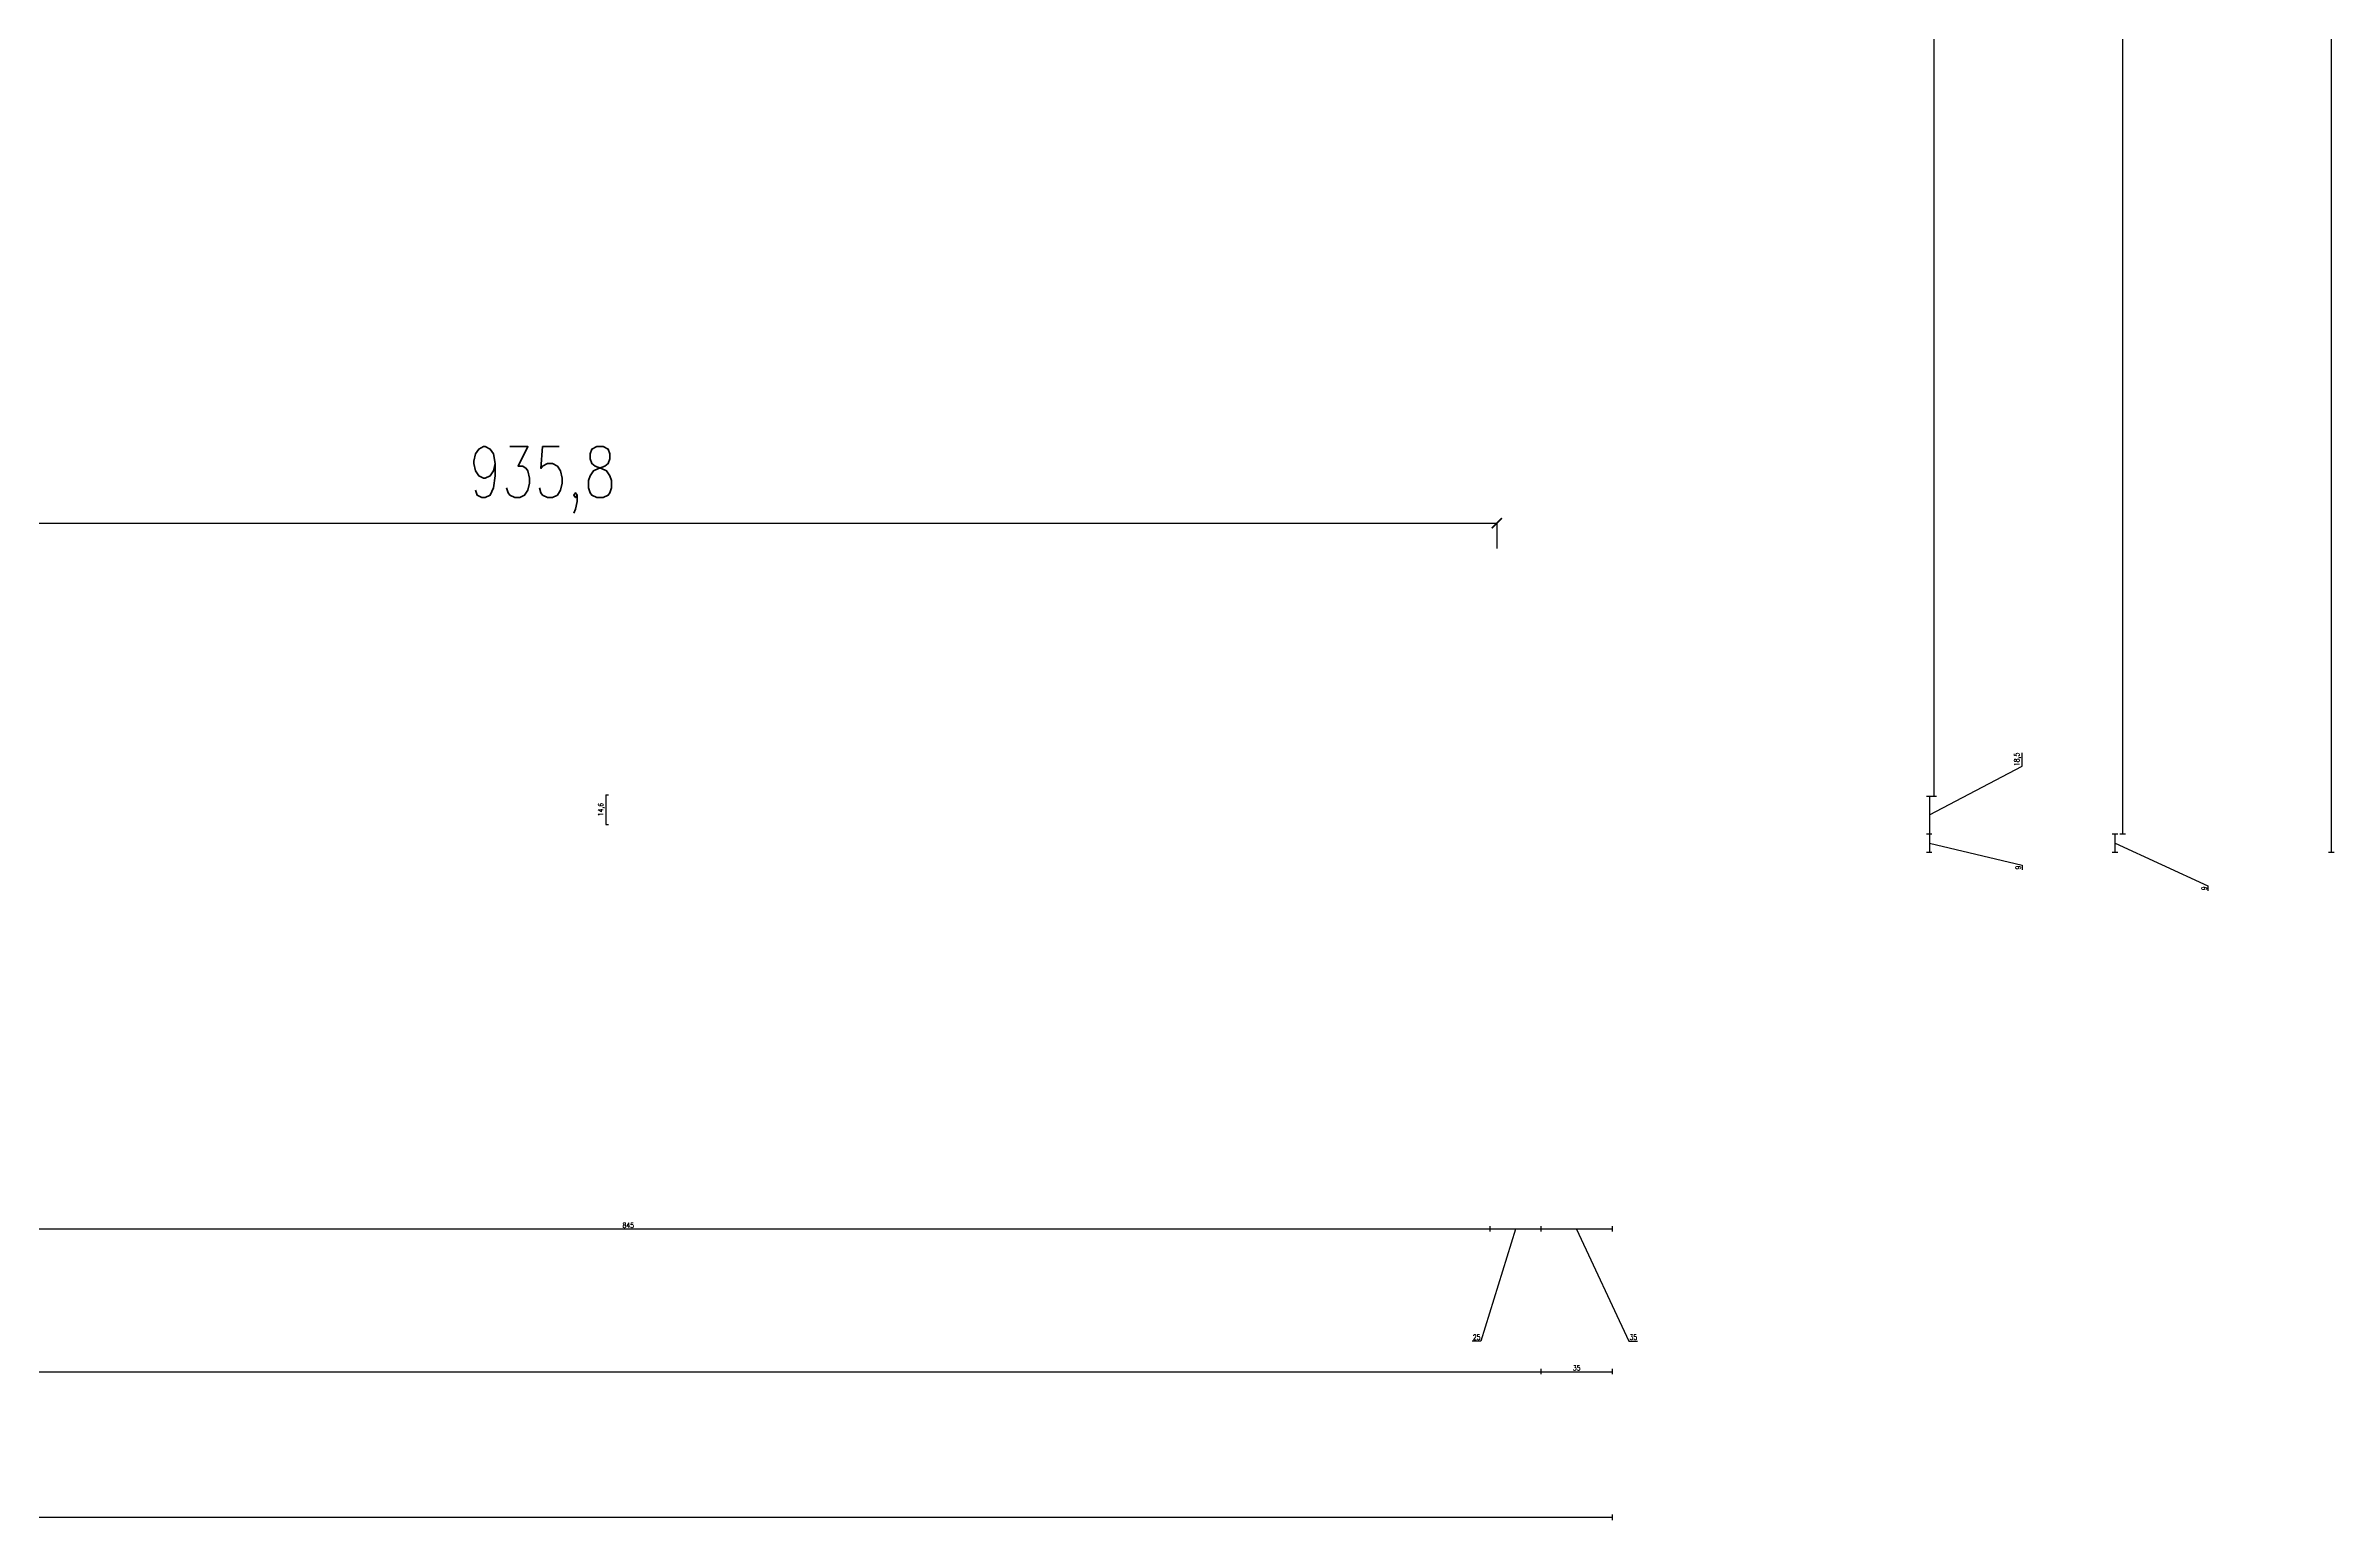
# Model space of a CAD drawing. Header units: millimetres. Extents: x -324080 to 120693, y -32448 to 53734.
# Drawn here: x -123694 to -122572, y -7332 to -6609 of the extents above; entities that cross this region are included whole.
import ezdxf

# ---------------------------------------------------------------- set-up
doc = ezdxf.new("R2010")
doc.units = ezdxf.units.MM
doc.layers.add('wymiary', color=253, linetype='Continuous', lineweight=5)
doc.styles.add('Opisowy', font='simplex.shx', dxfattribs={"width": 0.75, "height": 2.5})
doc.dimstyles.new('Opisowy', dxfattribs={"dimscale": 0, "dimtxt": 2.5, "dimasz": 0.5, "dimexe": 1.25, "dimexo": 0.625, "dimtad": 1, "dimdec": 1, "dimtxsty": 'Opisowy', "dimblk": 'ARCHTICK', "dimcen": 1, "dimadec": 0, "dimazin": 0, "dimtfac": 1, "dimtdec": 1, "dimtmove": 0, "dimatfit": 3, "dimfxl": 1.5, "dimfxlon": 1, "dimarcsym": 0})

# ---------------------------------------------------------------- blocks, each defined once
blk = doc.blocks.new('_ArchTick')
at = {"color": 0, "linetype": 'ByBlock', "const_width": 0.15}
blk.add_lwpolyline([(-0.5, -0.5), (0.5, 0.5)], dxfattribs=at)
blk = doc.blocks.new('*D13')
at = {"layer": 'Defpoints', "color": 0, "transparency": 16777216}
for p in [(-122963.1, -6078.2), (-122985.7, -6976.9), (-122768, -6976.9)]:
    blk.add_point(p, dxfattribs=at)
at = {"layer": 'wymiary', "color": 0, "lineweight": -2, "transparency": 16777216}
for p, q in [((-122769.5, -6078.2), (-122766.8, -6078.2)), ((-122768, -6078.2), (-122768, -6976.9)), ((-122769.5, -6976.9), (-122766.8, -6976.9))]:
    blk.add_line(p, q, dxfattribs=at)
at = {"layer": 'wymiary', "color": 0, "lineweight": -2, "transparency": 16777216, "xscale": 0.5, "yscale": 0.5, "zscale": 0.5}
for p, rotation in [((-122768, -6078.2), 90), ((-122768, -6976.9), 270)]:
    blk.add_blockref('_ArchTick', p, dxfattribs=dict(at, rotation=rotation))
at = {"layer": 'wymiary', "color": 0, "lineweight": 5, "transparency": 16777216, "insert": (-122770.1, -6527.5), "char_height": 2.5, "attachment_point": 5, "rotation": 90, "style": 'Opisowy'}
blk.add_mtext('898,7', dxfattribs=at)
blk = doc.blocks.new('*D14')
at = {"layer": 'Defpoints', "color": 0, "transparency": 16777216}
for p in [(-122985.7, -6976.9), (-122960.7, -6995.4), (-122770.2, -6995.4)]:
    blk.add_point(p, dxfattribs=at)
at = {"layer": 'wymiary', "color": 0, "lineweight": -2, "transparency": 16777216}
for p, q in [((-122724.8, -6962.2), (-122724.8, -6955.6)), ((-122770.2, -6986.1), (-122724.8, -6962.2)), ((-122771.7, -6976.9), (-122769, -6976.9)), ((-122770.2, -6976.9), (-122770.2, -6995.4)), ((-122771.7, -6995.4), (-122769, -6995.4))]:
    blk.add_line(p, q, dxfattribs=at)
at = {"layer": 'wymiary', "color": 0, "lineweight": -2, "transparency": 16777216, "xscale": 0.5, "yscale": 0.5, "zscale": 0.5}
for p, rotation in [((-122770.2, -6976.9), 90), ((-122770.2, -6995.4), 270)]:
    blk.add_blockref('_ArchTick', p, dxfattribs=dict(at, rotation=rotation))
at = {"layer": 'wymiary', "color": 0, "lineweight": 5, "transparency": 16777216, "insert": (-122727, -6958.9), "char_height": 2.5, "attachment_point": 5, "rotation": 90, "style": 'Opisowy'}
blk.add_mtext('18,5', dxfattribs=at)
blk = doc.blocks.new('*D15')
at = {"layer": 'Defpoints', "color": 0, "transparency": 16777216}
for p in [(-122960.7, -6995.4), (-122925.7, -7004.4), (-122770.2, -7004.4)]:
    blk.add_point(p, dxfattribs=at)
at = {"layer": 'wymiary', "color": 0, "lineweight": -2, "transparency": 16777216}
for p, q in [((-122771.7, -6995.4), (-122769, -6995.4)), ((-122770.2, -6995.4), (-122770.2, -7004.4)), ((-122770.2, -6999.9), (-122724.8, -7010.7)), ((-122771.7, -7004.4), (-122769, -7004.4)), ((-122724.8, -7010.7), (-122724.8, -7013.1))]:
    blk.add_line(p, q, dxfattribs=at)
at = {"layer": 'wymiary', "color": 0, "lineweight": -2, "transparency": 16777216, "xscale": 0.5, "yscale": 0.5, "zscale": 0.5}
for p, rotation in [((-122770.2, -6995.4), 90), ((-122770.2, -7004.4), 270)]:
    blk.add_blockref('_ArchTick', p, dxfattribs=dict(at, rotation=rotation))
at = {"layer": 'wymiary', "color": 0, "lineweight": 5, "transparency": 16777216, "insert": (-122726.7, -7011.9), "char_height": 2.5, "attachment_point": 5, "rotation": 90, "style": 'Opisowy'}
blk.add_mtext('9', dxfattribs=at)
blk = doc.blocks.new('*D18')
at = {"layer": 'Defpoints', "color": 0, "transparency": 16777216}
for p in [(-122960.7, -6952.8), (-122925.7, -6961.8), (-122960.7, -7189.2)]:
    blk.add_point(p, dxfattribs=at)
at = {"layer": 'wymiary', "color": 0, "lineweight": -2, "transparency": 16777216}
for p, q in [((-122960.7, -7187.7), (-122960.7, -7190.4)), ((-122925.7, -7189.2), (-122960.7, -7189.2)), ((-122943.2, -7189.2), (-122917.6, -7244.1)), ((-122925.7, -7187.7), (-122925.7, -7190.4)), ((-122917.6, -7244.1), (-122913.3, -7244.1))]:
    blk.add_line(p, q, dxfattribs=at)
at = {"layer": 'wymiary', "color": 0, "lineweight": -2, "transparency": 16777216, "xscale": 0.5, "yscale": 0.5, "zscale": 0.5, "rotation": 180}
blk.add_blockref('_ArchTick', (-122960.7, -7189.2), dxfattribs=at)
at = {"layer": 'wymiary', "color": 0, "lineweight": -2, "transparency": 16777216, "xscale": 0.5, "yscale": 0.5, "zscale": 0.5}
blk.add_blockref('_ArchTick', (-122925.7, -7189.2), dxfattribs=at)
at = {"layer": 'wymiary', "color": 0, "lineweight": 5, "transparency": 16777216, "insert": (-122915.4, -7242.2), "char_height": 2.5, "attachment_point": 5, "style": 'Opisowy'}
blk.add_mtext('35', dxfattribs=at)
blk = doc.blocks.new('*D19')
at = {"layer": 'Defpoints', "color": 0, "transparency": 16777216}
for p in [(-122985.7, -6934.3), (-122960.7, -6952.8), (-122985.7, -7189.2)]:
    blk.add_point(p, dxfattribs=at)
at = {"layer": 'wymiary', "color": 0, "lineweight": -2, "transparency": 16777216}
for p, q in [((-122973.2, -7189.2), (-122990.1, -7244.1)), ((-122985.7, -7187.7), (-122985.7, -7190.4)), ((-122960.7, -7189.2), (-122985.7, -7189.2)), ((-122960.7, -7187.7), (-122960.7, -7190.4)), ((-122990.1, -7244.1), (-122994.4, -7244.1))]:
    blk.add_line(p, q, dxfattribs=at)
at = {"layer": 'wymiary', "color": 0, "lineweight": -2, "transparency": 16777216, "xscale": 0.5, "yscale": 0.5, "zscale": 0.5, "rotation": 180}
blk.add_blockref('_ArchTick', (-122985.7, -7189.2), dxfattribs=at)
at = {"layer": 'wymiary', "color": 0, "lineweight": -2, "transparency": 16777216, "xscale": 0.5, "yscale": 0.5, "zscale": 0.5}
blk.add_blockref('_ArchTick', (-122960.7, -7189.2), dxfattribs=at)
at = {"layer": 'wymiary', "color": 0, "lineweight": 5, "transparency": 16777216, "insert": (-122992.2, -7242.2), "char_height": 2.5, "attachment_point": 5, "style": 'Opisowy'}
blk.add_mtext('25', dxfattribs=at)
blk = doc.blocks.new('*D20')
at = {"layer": 'Defpoints', "color": 0, "transparency": 16777216}
for p in [(-122985.7, -6934.3), (-123830.7, -6951.8), (-123830.7, -7189.2)]:
    blk.add_point(p, dxfattribs=at)
at = {"layer": 'wymiary', "color": 0, "lineweight": -2, "transparency": 16777216}
for p, q in [((-123830.7, -7187.7), (-123830.7, -7190.4)), ((-122985.7, -7189.2), (-123830.7, -7189.2)), ((-122985.7, -7187.7), (-122985.7, -7190.4))]:
    blk.add_line(p, q, dxfattribs=at)
at = {"layer": 'wymiary', "color": 0, "lineweight": -2, "transparency": 16777216, "xscale": 0.5, "yscale": 0.5, "zscale": 0.5, "rotation": 180}
blk.add_blockref('_ArchTick', (-123830.7, -7189.2), dxfattribs=at)
at = {"layer": 'wymiary', "color": 0, "lineweight": -2, "transparency": 16777216, "xscale": 0.5, "yscale": 0.5, "zscale": 0.5}
blk.add_blockref('_ArchTick', (-122985.7, -7189.2), dxfattribs=at)
at = {"layer": 'wymiary', "color": 0, "lineweight": 5, "transparency": 16777216, "insert": (-123408.2, -7187.3), "char_height": 2.5, "attachment_point": 5, "style": 'Opisowy'}
blk.add_mtext('845', dxfattribs=at)
blk = doc.blocks.new('*D26')
at = {"layer": 'Defpoints', "color": 0, "transparency": 16777216}
for p in [(-124872.7, -6920.5), (-122960.7, -6923.5), (-122960.7, -7259.2)]:
    blk.add_point(p, dxfattribs=at)
at = {"layer": 'wymiary', "color": 0, "lineweight": -2, "transparency": 16777216}
for p, q in [((-124872.7, -7257.7), (-124872.7, -7260.4)), ((-124872.7, -7259.2), (-122960.7, -7259.2)), ((-122960.7, -7257.7), (-122960.7, -7260.4))]:
    blk.add_line(p, q, dxfattribs=at)
at = {"layer": 'wymiary', "color": 0, "lineweight": -2, "transparency": 16777216, "xscale": 0.5, "yscale": 0.5, "zscale": 0.5, "rotation": 180}
blk.add_blockref('_ArchTick', (-124872.7, -7259.2), dxfattribs=at)
at = {"layer": 'wymiary', "color": 0, "lineweight": -2, "transparency": 16777216, "xscale": 0.5, "yscale": 0.5, "zscale": 0.5}
blk.add_blockref('_ArchTick', (-122960.7, -7259.2), dxfattribs=at)
at = {"layer": 'wymiary', "color": 0, "lineweight": 5, "transparency": 16777216, "insert": (-123916.7, -7257.3), "char_height": 2.5, "attachment_point": 5, "style": 'Opisowy'}
blk.add_mtext('1912', dxfattribs=at)
blk = doc.blocks.new('*D27')
at = {"layer": 'Defpoints', "color": 0, "transparency": 16777216}
for p in [(-122960.7, -6923.5), (-122925.7, -6932.5), (-122925.7, -7259.2)]:
    blk.add_point(p, dxfattribs=at)
at = {"layer": 'wymiary', "color": 0, "lineweight": -2, "transparency": 16777216}
for p, q in [((-122960.7, -7257.7), (-122960.7, -7260.4)), ((-122960.7, -7259.2), (-122925.7, -7259.2)), ((-122925.7, -7257.7), (-122925.7, -7260.4))]:
    blk.add_line(p, q, dxfattribs=at)
at = {"layer": 'wymiary', "color": 0, "lineweight": -2, "transparency": 16777216, "xscale": 0.5, "yscale": 0.5, "zscale": 0.5, "rotation": 180}
blk.add_blockref('_ArchTick', (-122960.7, -7259.2), dxfattribs=at)
at = {"layer": 'wymiary', "color": 0, "lineweight": -2, "transparency": 16777216, "xscale": 0.5, "yscale": 0.5, "zscale": 0.5}
blk.add_blockref('_ArchTick', (-122925.7, -7259.2), dxfattribs=at)
at = {"layer": 'wymiary', "color": 0, "lineweight": 5, "transparency": 16777216, "insert": (-122943.2, -7257.3), "char_height": 2.5, "attachment_point": 5, "style": 'Opisowy'}
blk.add_mtext('35', dxfattribs=at)
blk = doc.blocks.new('*D28')
at = {"layer": 'Defpoints', "color": 0, "transparency": 16777216}
for p in [(-124902.7, -6954.3), (-122925.7, -6954.3), (-124902.7, -7330.7)]:
    blk.add_point(p, dxfattribs=at)
at = {"layer": 'wymiary', "color": 0, "lineweight": -2, "transparency": 16777216}
for p, q in [((-124902.7, -7329.2), (-124902.7, -7332)), ((-122925.7, -7330.7), (-124902.7, -7330.7)), ((-122925.7, -7329.2), (-122925.7, -7332))]:
    blk.add_line(p, q, dxfattribs=at)
at = {"layer": 'wymiary', "color": 0, "lineweight": -2, "transparency": 16777216, "xscale": 0.5, "yscale": 0.5, "zscale": 0.5, "rotation": 180}
blk.add_blockref('_ArchTick', (-124902.7, -7330.7), dxfattribs=at)
at = {"layer": 'wymiary', "color": 0, "lineweight": -2, "transparency": 16777216, "xscale": 0.5, "yscale": 0.5, "zscale": 0.5}
blk.add_blockref('_ArchTick', (-122925.7, -7330.7), dxfattribs=at)
at = {"layer": 'wymiary', "color": 0, "lineweight": 5, "transparency": 16777216, "insert": (-123914.2, -7328.8), "char_height": 2.5, "attachment_point": 5, "style": 'Opisowy'}
blk.add_mtext('1977', dxfattribs=at)
blk = doc.blocks.new('*D54')
at = {"layer": 'Defpoints', "color": 0, "transparency": 16777216}
for p in [(-123419.3, -6976.2), (-123419.2, -6990.8), (-123419.2, -6990.8)]:
    blk.add_point(p, dxfattribs=at)
at = {"layer": 'wymiary', "color": 0, "lineweight": -2, "transparency": 16777216}
for p, q in [((-123419.2, -6976.2), (-123417.9, -6976.2)), ((-123419.2, -6976.2), (-123419.2, -6990.8)), ((-123419.2, -6990.8), (-123417.9, -6990.8))]:
    blk.add_line(p, q, dxfattribs=at)
at = {"layer": 'wymiary', "color": 0, "lineweight": -2, "transparency": 16777216, "xscale": 0.5, "yscale": 0.5, "zscale": 0.5}
for p, rotation in [((-123419.2, -6976.2), 90), ((-123419.2, -6990.8), 270)]:
    blk.add_blockref('_ArchTick', p, dxfattribs=dict(at, rotation=rotation))
at = {"layer": 'wymiary', "color": 0, "lineweight": 5, "transparency": 16777216, "insert": (-123421.3, -6983.5), "char_height": 2.5, "attachment_point": 5, "rotation": 90, "style": 'Opisowy'}
blk.add_mtext('14,6', dxfattribs=at)
blk = doc.blocks.new('*D59')
at = {"layer": 'Defpoints', "color": 0, "transparency": 16777216}
for p in [(-122960.7, -6995.4), (-122679.1, -6995.4), (-122925.7, -7004.4)]:
    blk.add_point(p, dxfattribs=at)
at = {"layer": 'wymiary', "color": 0, "lineweight": -2, "transparency": 16777216}
for p, q in [((-122680.6, -6995.4), (-122677.8, -6995.4)), ((-122679.1, -7004.4), (-122679.1, -6995.4)), ((-122679.1, -6999.9), (-122633.7, -7020.9)), ((-122680.6, -7004.4), (-122677.8, -7004.4)), ((-122633.7, -7020.9), (-122633.7, -7023.3))]:
    blk.add_line(p, q, dxfattribs=at)
at = {"layer": 'wymiary', "color": 0, "lineweight": -2, "transparency": 16777216, "xscale": 0.5, "yscale": 0.5, "zscale": 0.5}
for p, rotation in [((-122679.1, -6995.4), 90), ((-122679.1, -7004.4), 270)]:
    blk.add_blockref('_ArchTick', p, dxfattribs=dict(at, rotation=rotation))
at = {"layer": 'wymiary', "color": 0, "lineweight": 5, "transparency": 16777216, "insert": (-122635.5, -7022.1), "char_height": 2.5, "attachment_point": 5, "rotation": 90, "style": 'Opisowy'}
blk.add_mtext('9', dxfattribs=at)
blk = doc.blocks.new('*D60')
at = {"layer": 'Defpoints', "color": 0, "transparency": 16777216}
for p in [(-122936.2, -6060.2), (-122675.4, -6060.2), (-122960.7, -6995.4)]:
    blk.add_point(p, dxfattribs=at)
at = {"layer": 'wymiary', "color": 0, "lineweight": -2, "transparency": 16777216}
for p, q in [((-122676.9, -6060.2), (-122674.1, -6060.2)), ((-122675.4, -6995.4), (-122675.4, -6060.2)), ((-122676.9, -6995.4), (-122674.1, -6995.4))]:
    blk.add_line(p, q, dxfattribs=at)
at = {"layer": 'wymiary', "color": 0, "lineweight": -2, "transparency": 16777216, "xscale": 0.5, "yscale": 0.5, "zscale": 0.5}
for p, rotation in [((-122675.4, -6060.2), 90), ((-122675.4, -6995.4), 270)]:
    blk.add_blockref('_ArchTick', p, dxfattribs=dict(at, rotation=rotation))
at = {"layer": 'wymiary', "color": 0, "lineweight": 5, "transparency": 16777216, "insert": (-122677.5, -6527.8), "char_height": 2.5, "attachment_point": 5, "rotation": 90, "style": 'Opisowy'}
blk.add_mtext('935,2', dxfattribs=at)
blk = doc.blocks.new('*D62')
at = {"layer": 'Defpoints', "color": 0, "transparency": 16777216}
for p in [(-122925.7, -6016.2), (-122573, -6016.2), (-122925.7, -7004.4)]:
    blk.add_point(p, dxfattribs=at)
at = {"layer": 'wymiary', "color": 0, "lineweight": -2, "transparency": 16777216}
for p, q in [((-122574.5, -6016.2), (-122571.7, -6016.2)), ((-122573, -7004.4), (-122573, -6016.2)), ((-122574.5, -7004.4), (-122571.7, -7004.4))]:
    blk.add_line(p, q, dxfattribs=at)
at = {"layer": 'wymiary', "color": 0, "lineweight": -2, "transparency": 16777216, "xscale": 0.5, "yscale": 0.5, "zscale": 0.5}
for p, rotation in [((-122573, -6016.2), 90), ((-122573, -7004.4), 270)]:
    blk.add_blockref('_ArchTick', p, dxfattribs=dict(at, rotation=rotation))
at = {"layer": 'wymiary', "color": 0, "lineweight": 5, "transparency": 16777216, "insert": (-122575.1, -6510.3), "char_height": 2.5, "attachment_point": 5, "rotation": 90, "style": 'Opisowy'}
blk.add_mtext('988,2', dxfattribs=at)
blk = doc.blocks.new('*D626')
at = {"layer": 'Defpoints', "color": 0, "transparency": 16777216}
for p in [(-123918.1, -6843), (-122982.3, -6842.4), (-122982.3, -6843)]:
    blk.add_point(p, dxfattribs=at)
at = {"layer": 'wymiary', "color": 0, "lineweight": -2, "transparency": 16777216}
for p, q in [((-123918.1, -6843), (-123918.1, -6830.5)), ((-123918.1, -6843), (-122982.3, -6843)), ((-122982.3, -6843), (-122982.3, -6855.5))]:
    blk.add_line(p, q, dxfattribs=at)
at = {"layer": 'wymiary', "color": 0, "lineweight": -2, "transparency": 16777216, "xscale": 5, "yscale": 5, "zscale": 5, "rotation": 180}
blk.add_blockref('_ArchTick', (-123918.1, -6843), dxfattribs=at)
at = {"layer": 'wymiary', "color": 0, "lineweight": -2, "transparency": 16777216, "xscale": 5, "yscale": 5, "zscale": 5}
blk.add_blockref('_ArchTick', (-122982.3, -6843), dxfattribs=at)
at = {"layer": 'wymiary', "color": 0, "transparency": 16777216, "insert": (-123450.2, -6821.8), "char_height": 25, "attachment_point": 5, "style": 'Opisowy'}
blk.add_mtext('935,8', dxfattribs=at)

msp = doc.modelspace()

# ---------------------------------------------------------------- dimensions: what is measured, and where the dimension line sits
at = {"layer": 'wymiary', "lineweight": 5}
for base, p1, p2, picture, middle in [((-122572.98, -6016.21), (-122925.66, -7004.41), (-122925.66, -6016.21), '*D62', (-122575.09, -6510.31)), ((-122675.4, -6060.17), (-122960.66, -6995.41), (-122936.2, -6060.17), '*D60', (-122677.51, -6527.79)), ((-122768.02, -6976.87), (-122963.14, -6078.16), (-122985.66, -6976.87), '*D13', (-122770.14, -6527.51)), ((-123419.19, -6990.78), (-123419.35, -6976.18), (-123419.22, -6990.78), '*D54', (-123421.31, -6983.48))]:
    dim = msp.add_linear_dim(base=base, p1=p1, p2=p2, angle=90, dimstyle='Opisowy', dxfattribs=at)
    dim.commit()
    dim.dimension.update_dxf_attribs({"geometry": picture, "text_midpoint": middle})
at = {"layer": 'wymiary'}
dim = msp.add_linear_dim(base=(-122982.29, -6842.97), p1=(-123918.1, -6842.97), p2=(-122982.29, -6842.36), dimstyle='Opisowy', dxfattribs=at)
dim.commit()
dim.dimension.update_dxf_attribs({"geometry": '*D626', "text_midpoint": (-123450.19, -6821.83)})
at = {"layer": 'wymiary', "lineweight": 5}
for base, p1, p2, picture, middle in [((-122960.66, -7259.19), (-124872.66, -6920.5), (-122960.66, -6923.5), '*D26', (-123916.66, -7257.32)), ((-123830.66, -7189.19), (-122985.66, -6934.26), (-123830.66, -6951.8), '*D20', (-123408.16, -7187.32)), ((-124902.66, -7330.71), (-122925.66, -6954.26), (-124902.66, -6954.26), '*D28', (-123914.16, -7328.84))]:
    dim = msp.add_linear_dim(base=base, p1=p1, p2=p2, dimstyle='Opisowy', dxfattribs=at)
    dim.commit()
    dim.dimension.update_dxf_attribs({"geometry": picture, "text_midpoint": middle})
for base, p1, p2, picture, middle in [((-122985.66, -7189.19), (-122960.66, -6952.8), (-122985.66, -6934.26), '*D19', (-122990.69, -7244.07)), ((-122925.66, -7259.19), (-122960.66, -6923.5), (-122925.66, -6932.5), '*D27', (-122943.16, -7259.19)), ((-122960.66, -7189.19), (-122925.66, -6961.8), (-122960.66, -6952.8), '*D18', (-122916.95, -7244.07))]:
    dim = msp.add_linear_dim(base=base, p1=p1, p2=p2, dimstyle='Opisowy', dxfattribs=at)
    dim.commit()
    dim.dimension.update_dxf_attribs({"geometry": picture, "text_midpoint": middle, "dimtype": 160})
for base, p1, p2, picture, middle in [((-122770.23, -6995.41), (-122985.66, -6976.87), (-122960.66, -6995.41), '*D14', (-122724.85, -6961.53)), ((-122770.23, -7004.41), (-122960.66, -6995.41), (-122925.66, -7004.41), '*D15', (-122724.85, -7011.32)), ((-122679.05, -6995.41), (-122925.66, -7004.41), (-122960.66, -6995.41), '*D59', (-122633.67, -7021.48))]:
    dim = msp.add_linear_dim(base=base, p1=p1, p2=p2, angle=90, dimstyle='Opisowy', dxfattribs=at)
    dim.commit()
    dim.dimension.update_dxf_attribs({"geometry": picture, "text_midpoint": middle, "dimtype": 160})

doc.saveas('drawing.dxf')
